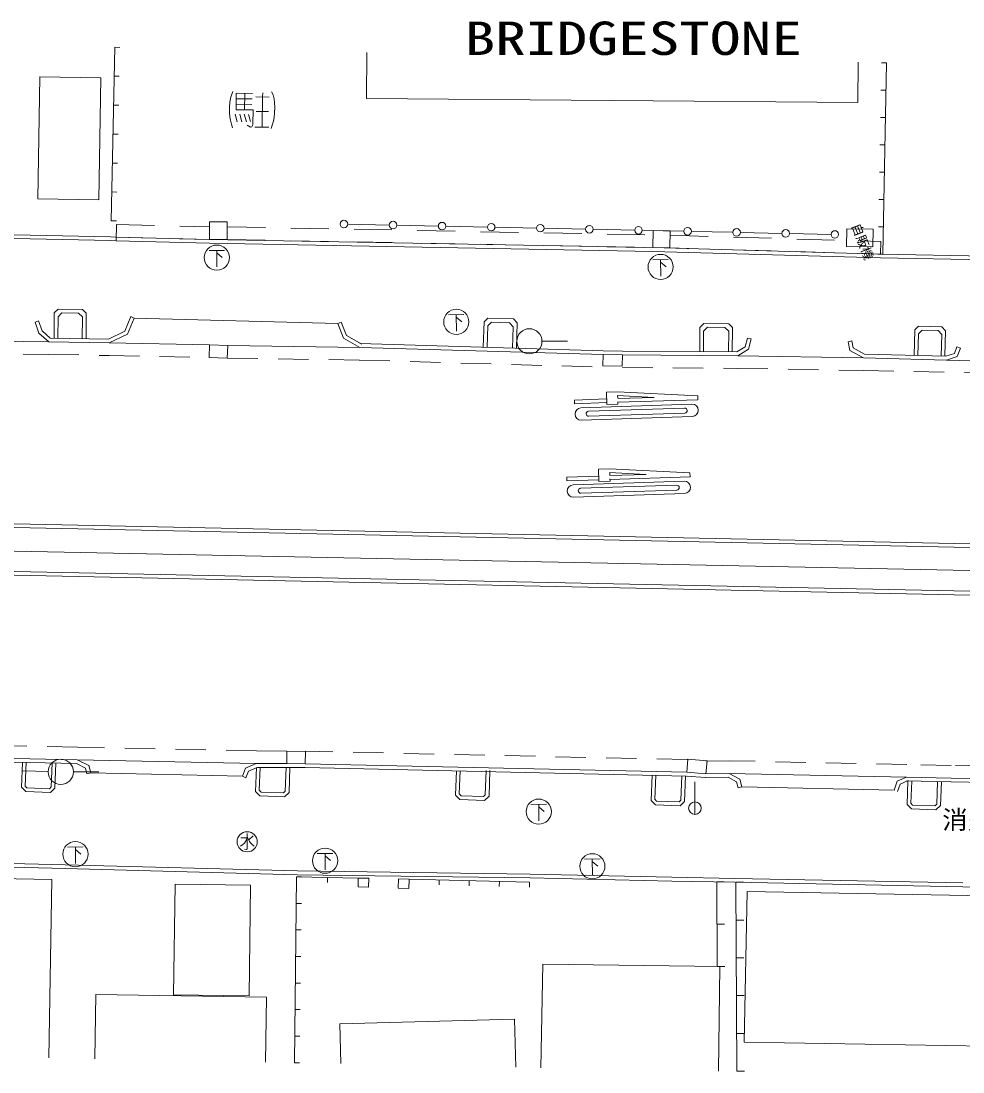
# Model space of a CAD drawing. Units: millimetres, scale not verified. Extents: x 40000 to 680000, y 20000 to 380000.
# Drawn here: x 512776 to 550002, y 262774 to 304330 of the extents above; entities that cross this region are included whole.
import ezdxf
from ezdxf.enums import TextEntityAlignment as Align

# ---------------------------------------------------------------- set-up
doc = ezdxf.new("R2010")
doc.units = ezdxf.units.MM
doc.header["$LTSCALE"] = 1000
for name, pattern in [('USER1', [3, 2.25, -0.75]), ('USER2', [2, 1.2, -0.8]), ('USER4', [2.5, 1.5, -1])]:
    doc.linetypes.add(name, pattern=pattern)
doc.layers.add('S-BGD', color=1, linetype='Continuous', lineweight=13)
doc.layers.add('S-BMK', color=2, linetype='Continuous', lineweight=13)
doc.styles.add('ＭＳ ゴシック', font='')
doc.styles.get('ＭＳ ゴシック').set_extended_font_data('MS Gothic')

# ---------------------------------------------------------------- blocks, each defined once
blk = doc.blocks.new('BUHIN6')
at = {"layer": 'S-BGD'}
blk.add_line((255, -216), (85, -53), dxfattribs=at)
for points in [[(320, 37), (-274, -32), (-294, -20), (-308, -3), (-303, 76)], [(127, 260), (155, 18), (70, 40), (3, 65), (-64, 103), (-129, 160), (-201, 238)], [(211, 24), (17, -95), (-32, -137), (-97, -221), (-139, -292)]]:
    blk.add_lwpolyline(points, dxfattribs=at)
blk.add_circle((0, 0), 398, dxfattribs=at)
blk = doc.blocks.new('BUHIN19')
at = {"layer": 'S-BGD'}
blk.add_circle((0, 0), 498, dxfattribs=at)
blk = doc.blocks.new('BUHIN86')
at = {"layer": 'S-BGD'}
blk.add_circle((0, 0), 149, dxfattribs=at)
blk = doc.blocks.new('BUHIN106')
at = {"layer": 'S-BGD'}
blk.add_line((0, 0), (17, -199), dxfattribs=at)
blk = doc.blocks.new('BUHIN107')
at = {"layer": 'S-BGD'}
blk.add_line((0, 0), (-17, 199), dxfattribs=at)
blk = doc.blocks.new('BUHIN109')
at = {"layer": 'S-BGD'}
blk.add_line((0, 0), (19, -199), dxfattribs=at)
blk = doc.blocks.new('BUHIN110')
at = {"layer": 'S-BGD'}
blk.add_line((0, 0), (-199, -17), dxfattribs=at)
blk = doc.blocks.new('BUHIN111')
at = {"layer": 'S-BGD'}
blk.add_line((0, 0), (-199, -16), dxfattribs=at)
blk = doc.blocks.new('BUHIN116')
at = {"layer": 'S-BGD'}
blk.add_line((0, 0), (33, -298), dxfattribs=at)
blk = doc.blocks.new('BUHIN148')
at = {"layer": 'S-BGD'}
for p, q in [((283, 33), (-363, -42)), ((186, 22), (25, -214)), ((248, 336), (318, -270))]:
    blk.add_line(p, q, dxfattribs=at)
blk.add_circle((0, 0), 498, dxfattribs=at)

msp = doc.modelspace()

# ---------------------------------------------------------------- linework, layer by layer
at = {"layer": 'S-BGD'}
for p, q in [((516343, 296428), (516484, 303290)), ((526445, 303090), (526431, 301260)), ((545844, 301105), (545857, 302699)), ((546977, 302677), (546838, 295112)), ((513520, 302123), (513434, 297301)), ((515932, 302080), (513520, 302123)), ((515846, 297258), (515932, 302080)), ((521615, 301465), (521607, 300817)), ((522050, 301329), (522581, 301323)), ((522310, 300138), (522325, 301321)), ((522327, 301488), (522325, 301326)), ((521280, 301257), (521910, 301250)), ((521902, 301029), (521282, 301037)), ((526431, 301260), (545844, 301105)), ((521245, 300646), (521323, 300339)), ((521498, 300346), (521425, 300644)), ((521601, 300641), (521683, 300343)), ((521840, 300351), (521763, 300639)), ((522556, 300751), (522066, 300757)), ((522022, 300137), (522567, 300130)), ((513434, 297301), (515846, 297258)), ((520928, 296392), (520228, 296391)), ((520228, 296391), (520229, 295691)), ((520929, 295692), (520928, 296392)), ((525688, 296299), (527328, 296264)), ((502714, 295928), (516314, 295649)), ((502717, 296078), (516317, 295799)), ((527628, 296258), (529268, 296223)), ((529568, 296217), (531208, 296182)), ((531508, 296176), (533148, 296141)), ((533448, 296134), (535088, 296099)), ((535388, 296093), (537028, 296058)), ((537328, 296052), (538968, 296017)), ((537762, 296052), (537747, 295371)), ((538432, 296037), (537762, 296052)), ((538417, 295356), (538432, 296037)), ((539268, 296011), (540909, 295976)), ((541208, 295969), (542849, 295934)), ((543148, 295928), (544789, 295893)), ((545407, 296107), (545398, 295414)), ((546455, 296094), (545407, 296107)), ((546446, 295401), (546455, 296094)), ((516309, 295649), (516531, 295637)), ((516317, 295799), (516537, 295787)), ((516531, 295637), (520225, 295541)), ((516537, 295787), (520229, 295691)), ((520226, 295541), (537745, 295221)), ((520229, 295691), (520929, 295692)), ((520229, 295691), (537747, 295371)), ((537743, 295221), (546740, 294963)), ((537747, 295371), (538417, 295356)), ((537747, 295371), (546745, 295113)), ((545398, 295414), (546446, 295401)), ((546745, 295113), (563801, 294789)), ((546742, 294963), (563798, 294639)), ((514090, 292787), (514082, 291792)), ((514241, 292936), (514090, 292787)), ((514232, 291789), (514239, 292636)), ((514390, 292785), (514239, 292636)), ((514241, 292936), (515205, 292928)), ((514390, 292785), (515054, 292779)), ((515203, 292628), (515054, 292779)), ((515203, 292628), (515196, 291772)), ((515354, 292777), (515205, 292928)), ((515354, 292777), (515346, 291769)), ((516873, 292061), (517115, 292642)), ((516990, 291950), (517254, 292585)), ((517254, 292585), (517115, 292642)), ((517254, 292585), (525293, 292367)), ((531228, 292577), (531073, 292431)), ((532238, 292548), (531228, 292577)), ((513472, 292470), (513330, 292421)), ((513330, 292421), (513478, 291993)), ((513472, 292470), (513607, 292079)), ((525433, 292421), (525293, 292367)), ((525293, 292367), (525519, 291787)), ((525433, 292421), (525639, 291892)), ((531044, 291431), (531073, 292431)), ((531194, 291427), (531219, 292272)), ((531373, 292417), (531219, 292272)), ((531373, 292417), (532084, 292397)), ((532229, 292242), (532084, 292397)), ((532205, 291397), (532229, 292242)), ((532384, 292393), (532238, 292548)), ((532355, 291393), (532384, 292393)), ((539598, 291254), (539605, 292215)), ((539756, 292364), (539605, 292215)), ((539905, 292220), (539754, 292071)), ((540745, 292356), (539756, 292364)), ((539905, 292220), (540594, 292214)), ((540594, 292214), (540743, 292063)), ((540745, 292356), (540894, 292205)), ((540887, 291245), (540894, 292205)), ((548249, 292261), (548095, 292115)), ((549171, 292237), (548249, 292261)), ((549317, 292083), (549171, 292237)), ((508875, 291721), (513869, 291646)), ((513478, 291993), (513869, 291646)), ((513607, 292079), (513928, 291795)), ((513928, 291795), (516230, 291753)), ((516230, 291753), (516873, 292061)), ((516263, 291602), (516990, 291950)), ((525519, 291787), (526167, 291423)), ((525639, 291892), (526241, 291553)), ((539748, 291253), (539754, 292071)), ((540737, 291246), (540743, 292063)), ((541399, 291449), (541480, 291792)), ((541626, 291758), (541480, 291792)), ((541531, 291353), (541626, 291758)), ((548069, 291109), (548095, 292115)), ((548069, 291119), (548095, 292115)), ((548219, 291105), (548241, 291964)), ((548395, 292110), (548241, 291964)), ((549018, 292093), (548395, 292110)), ((549164, 291939), (549018, 292093)), ((549141, 291081), (549164, 291939)), ((549291, 291077), (549317, 292083)), ((549291, 291087), (549317, 292083)), ((513869, 291646), (516263, 291602)), ((516263, 291602), (520229, 291528)), ((520208, 291030), (520229, 291528)), ((520229, 291528), (520948, 291497)), ((520948, 291497), (520927, 290999)), ((520948, 291497), (526167, 291423)), ((526167, 291423), (535780, 291144)), ((526171, 291572), (535783, 291294)), ((533367, 291665), (534367, 291665)), ((541061, 291244), (541399, 291449)), ((541102, 291093), (541531, 291353)), ((545605, 291681), (545459, 291649)), ((545459, 291649), (545533, 291301)), ((545605, 291681), (545665, 291401)), ((545665, 291401), (546115, 291161)), ((549760, 291442), (549664, 291187)), ((549900, 291390), (549760, 291442)), ((549900, 291390), (549779, 291067)), ((520927, 290999), (520208, 291030)), ((535770, 290694), (535780, 291144)), ((535780, 291144), (536545, 291126)), ((535780, 291144), (536545, 291126)), ((535783, 291294), (536548, 291276)), ((536545, 291126), (536535, 290677)), ((541102, 291093), (536545, 291126)), ((541061, 291244), (536546, 291276)), ((541102, 291093), (546076, 291012)), ((545533, 291301), (546076, 291012)), ((546076, 291012), (549349, 290925)), ((546115, 291161), (549327, 291076)), ((549327, 291076), (549664, 291187)), ((549349, 290925), (549779, 291067)), ((549349, 290925), (556357, 290746)), ((536535, 290677), (535770, 290694)), ((535909, 289653), (536348, 289667)), ((535909, 289653), (535925, 289166)), ((536348, 289667), (539524, 289504)), ((534652, 289343), (535918, 289385)), ((534656, 289197), (534652, 289343)), ((535923, 289239), (534656, 289197)), ((537793, 289447), (536342, 289521)), ((536353, 289521), (536356, 289424)), ((536357, 289399), (537793, 289447)), ((536361, 289277), (536364, 289180)), ((539528, 289357), (536362, 289253)), ((539524, 289504), (539528, 289357)), ((534906, 289034), (539290, 289179)), ((539003, 289023), (535203, 288898)), ((535209, 288703), (539009, 288828)), ((535925, 289166), (536364, 289180)), ((534922, 288547), (539306, 288692)), ((534341, 286297), (535607, 286339)), ((535599, 286607), (536037, 286621)), ((535599, 286607), (535615, 286120)), ((537482, 286401), (536031, 286475)), ((536037, 286621), (539213, 286458)), ((536042, 286475), (536045, 286378)), ((536046, 286353), (537482, 286401)), ((539213, 286458), (539218, 286311)), ((534346, 286151), (534341, 286297)), ((535612, 286193), (534346, 286151)), ((534595, 285988), (538980, 286133)), ((538692, 285977), (534892, 285852)), ((535615, 286120), (536053, 286134)), ((536050, 286231), (536053, 286134)), ((539218, 286311), (536051, 286207)), ((534611, 285501), (538996, 285646)), ((534898, 285657), (538699, 285782)), ((568257, 283130), (507832, 284400)), ((568260, 283280), (507835, 284550)), ((507852, 282663), (568223, 281409)), ((507849, 282513), (568219, 281259)), ((514964, 274969), (508223, 275120)), ((515000, 275118), (508226, 275270)), ((515000, 275118), (522074, 274967)), ((515458, 274895), (515000, 275118)), ((523280, 274965), (523285, 275458)), ((523285, 275458), (524012, 275450)), ((524012, 275450), (524007, 274958)), ((539090, 274625), (539132, 275139)), ((539132, 275139), (539886, 275077)), ((512794, 274036), (512829, 275017)), ((512979, 275013), (512942, 274079)), ((513970, 274043), (514003, 274990)), ((514153, 274987), (514118, 273994)), ((515329, 274791), (514964, 274969)), ((515383, 274568), (515329, 274791)), ((515529, 274603), (515458, 274895)), ((521651, 274784), (521524, 274464)), ((522074, 274967), (521651, 274784)), ((522104, 274817), (521767, 274671)), ((522044, 273869), (522078, 274817)), ((523280, 274965), (522074, 274967)), ((523280, 274815), (522104, 274817)), ((522228, 274816), (522192, 273912)), ((523220, 273876), (523253, 274815)), ((524007, 274958), (523280, 274965)), ((524007, 274958), (523280, 274965)), ((524005, 274808), (523280, 274815)), ((523403, 274815), (523368, 273827)), ((539082, 274475), (524003, 274808)), ((539090, 274625), (524007, 274958)), ((529949, 273723), (529983, 274685)), ((530133, 274687), (530096, 273766)), ((531124, 273730), (531159, 274694)), ((531309, 274696), (531273, 273681)), ((539886, 275077), (539843, 274563)), ((513847, 274654), (512848, 274681)), ((514847, 274641), (515847, 274640)), ((515529, 274603), (515383, 274568)), ((515529, 274603), (521524, 274464)), ((521524, 274464), (521663, 274409)), ((521767, 274671), (521663, 274409)), ((537680, 273514), (537715, 274506)), ((537865, 274502), (537827, 273557)), ((538855, 273521), (538889, 274480)), ((539003, 273472), (539039, 274476)), ((539831, 274413), (539082, 274475)), ((539843, 274563), (539090, 274625)), ((539843, 274563), (539090, 274625)), ((540761, 274580), (539843, 274563)), ((540725, 274429), (539846, 274413)), ((541056, 274253), (540725, 274429)), ((547776, 274432), (540761, 274580)), ((541186, 274354), (540761, 274580)), ((541262, 274052), (541186, 274354)), ((547406, 274269), (547277, 273920)), ((547776, 274432), (547406, 274269)), ((547836, 274295), (547524, 274158)), ((549528, 274240), (547773, 274282)), ((549532, 274390), (547776, 274432)), ((547794, 273356), (547827, 274281)), ((547977, 274277), (547942, 273399)), ((549532, 274390), (554896, 274319)), ((512963, 273858), (512794, 274036)), ((512942, 274079), (513011, 274007)), ((513935, 273824), (512963, 273858)), ((513011, 274007), (513896, 273975)), ((513896, 273975), (513970, 274043)), ((514118, 273994), (513935, 273824)), ((522213, 273691), (522044, 273869)), ((522192, 273912), (522260, 273839)), ((523146, 273808), (523220, 273876)), ((539410, 272955), (539411, 274252)), ((541117, 274015), (541056, 274253)), ((541262, 274052), (541117, 274015)), ((541262, 274052), (547277, 273920)), ((547524, 274158), (547418, 273868)), ((548970, 273363), (549001, 274252)), ((549151, 274249), (549118, 273314)), ((549530, 274240), (554894, 274169)), ((523185, 273656), (522213, 273691)), ((522260, 273839), (523146, 273808)), ((523368, 273827), (523185, 273656)), ((530118, 273545), (529949, 273723)), ((530096, 273766), (530165, 273694)), ((531090, 273511), (530118, 273545)), ((530165, 273694), (531051, 273662)), ((531051, 273662), (531124, 273730)), ((531273, 273681), (531090, 273511)), ((537848, 273336), (537680, 273514)), ((537827, 273557), (537896, 273484)), ((537896, 273484), (538782, 273453)), ((538782, 273453), (538855, 273521)), ((539003, 273472), (538820, 273301)), ((538820, 273301), (537848, 273336)), ((547963, 273178), (547794, 273356)), ((547942, 273399), (548011, 273327)), ((548935, 273144), (547963, 273178)), ((548011, 273327), (548896, 273295)), ((548896, 273295), (548970, 273363)), ((549118, 273314), (548935, 273144)), ((502113, 271115), (514518, 270820)), ((502116, 271265), (514522, 270970)), ((514522, 270970), (523699, 270721)), ((501067, 270612), (513991, 270388)), ((514518, 270820), (523695, 270571)), ((523695, 270571), (532901, 270451)), ((523697, 270721), (532903, 270601)), ((532904, 270601), (538501, 270473)), ((513991, 270388), (513869, 263335)), ((518806, 265823), (518863, 270206)), ((518863, 270206), (521845, 270167)), ((521845, 270167), (521787, 265783)), ((523588, 263139), (523666, 270492)), ((523666, 270492), (526106, 270439)), ((526106, 270439), (526098, 270094)), ((526515, 270431), (526106, 270439)), ((526507, 270086), (526515, 270431)), ((527690, 270412), (527675, 270044)), ((528114, 270395), (527690, 270412)), ((528100, 270027), (528114, 270395)), ((528114, 270395), (532871, 270285)), ((532901, 270451), (538498, 270323)), ((538498, 270323), (540980, 270274)), ((538501, 270473), (540983, 270424)), ((540285, 266943), (540269, 270287)), ((540980, 270274), (549998, 270098)), ((540983, 270424), (550001, 270248)), ((541064, 262805), (541029, 270273)), ((526098, 270094), (526507, 270086)), ((527675, 270044), (528100, 270027)), ((541361, 263959), (541467, 269911)), ((541467, 269911), (551392, 269734)), ((549998, 270098), (551804, 270041)), ((533320, 262943), (533399, 267039)), ((533399, 267039), (540392, 266944)), ((540392, 266944), (540335, 262802)), ((515694, 263298), (515735, 265842)), ((515735, 265842), (522473, 265735)), ((521787, 265783), (518806, 265823)), ((522473, 265735), (522432, 263163)), ((525370, 264680), (532277, 264864)), ((532277, 264864), (532328, 262963)), ((525412, 263103), (525370, 264680)), ((551286, 263782), (541361, 263959))]:
    msp.add_line(p, q, dxfattribs=at)
at = {"layer": 'S-BGD', "linetype": 'USER1'}
for p, q in [((516550, 296287), (516531, 295637)), ((546759, 295613), (546745, 295113))]:
    msp.add_line(p, q, dxfattribs=at)
at = {"layer": 'S-BGD', "linetype": 'USER4'}
for p, q in [((516550, 296287), (520242, 296191)), ((520938, 296191), (537757, 295870)), ((516537, 295787), (520229, 295691)), ((520929, 295692), (537747, 295371)), ((538432, 295856), (546759, 295613)), ((538417, 295356), (546745, 295113))]:
    msp.add_line(p, q, dxfattribs=at)
at = {"layer": 'S-BGD', "linetype": 'USER2'}
for p, q in [((508865, 291221), (513861, 291146)), ((513861, 291146), (516254, 291102)), ((516254, 291102), (520220, 291028)), ((520941, 290997), (526156, 290923)), ((526156, 290923), (535765, 290644)), ((536541, 290626), (541096, 290593)), ((541096, 290593), (546066, 290512)), ((546066, 290512), (551269, 290401)), ((515011, 275618), (508237, 275769)), ((522079, 275467), (515011, 275618)), ((523280, 275465), (522079, 275467)), ((539101, 275125), (524018, 275458)), ((540762, 275080), (539834, 275063)), ((547787, 274932), (540762, 275080)), ((549541, 274889), (547787, 274932)), ((554903, 274819), (549541, 274889))]:
    msp.add_line(p, q, dxfattribs=at)
at = {"layer": 'S-BGD'}
for points in [[(521153, 301547), (521092, 301395), (521055, 301274), (521026, 301112), (521015, 300937), (521012, 300712), (521028, 300545), (521049, 300410), (521092, 300252), (521135, 300103)], [(521930, 301466), (521282, 301473), (521274, 300821), (521949, 300813), (521943, 300255), (521924, 300192), (521896, 300152), (521851, 300139), (521713, 300217)], [(522674, 301529), (522735, 301415), (522778, 301257), (522794, 301100), (522801, 300919), (522799, 300694), (522783, 300519), (522750, 300376), (522708, 300246), (522656, 300084)]]:
    msp.add_lwpolyline(points, dxfattribs=at)
msp.add_circle((539410, 273205), 250, dxfattribs=at)
for centre, radius, start, end in [((534914, 288791), 244, 91.8867, 271.8867), ((535206, 288800), 97.5, 91.8867, 271.8867), ((539006, 288926), 97.5, 271.8867, 91.8867), ((539298, 288935), 244, 271.8867, 91.8867), ((534603, 285745), 244, 91.8867, 271.8867), ((538695, 285879), 97.5, 271.8867, 91.8867), ((538988, 285889), 244, 271.8867, 91.8867), ((534895, 285754), 97.5, 91.8867, 271.8867)]:
    msp.add_arc(centre, radius, start, end, dxfattribs=at)
at = {"layer": 'S-BMK'}
msp.add_line((469009, 284242), (567489, 282260), dxfattribs=at)

# ---------------------------------------------------------------- block references
at = {"rotation": 84.0093}
for name, p in [('BUHIN106', (516484, 303290)), ('BUHIN107', (546977, 302677)), ('BUHIN106', (516461, 302147)), ('BUHIN107', (546957, 301596)), ('BUHIN106', (516437, 301003)), ('BUHIN107', (546937, 300515)), ('BUHIN106', (516414, 299859)), ('BUHIN107', (546917, 299434)), ('BUHIN106', (516390, 298715)), ('BUHIN107', (546898, 298354)), ('BUHIN106', (516367, 297572)), ('BUHIN107', (546878, 297273)), ('BUHIN106', (516343, 296428)), ('BUHIN86', (525538, 296302)), ('BUHIN86', (527478, 296261)), ('BUHIN86', (529418, 296220)), ('BUHIN86', (531358, 296179)), ('BUHIN86', (533298, 296138)), ('BUHIN86', (535238, 296096)), ('BUHIN86', (537178, 296055)), ('BUHIN86', (539118, 296014)), ('BUHIN86', (541058, 295973)), ('BUHIN86', (542999, 295931)), ('BUHIN86', (544939, 295890)), ('BUHIN107', (546858, 296192)), ('BUHIN148', (520516, 294974)), ('BUHIN148', (538053, 294606)), ('BUHIN107', (546838, 295112)), ('BUHIN148', (529978, 292433)), ('BUHIN19', (532867, 291665)), ('BUHIN19', (514347, 274641)), ('BUHIN148', (533237, 273069)), ('BUHIN6', (521714, 271878)), ('BUHIN148', (514926, 271388)), ('BUHIN148', (524793, 271128)), ('BUHIN148', (535356, 270908)), ('BUHIN110', (523666, 270492)), ('BUHIN109', (523666, 270492)), ('BUHIN110', (524886, 270465)), ('BUHIN110', (526106, 270439)), ('BUHIN111', (528114, 270395)), ('BUHIN111', (529303, 270368)), ('BUHIN111', (530492, 270340)), ('BUHIN111', (531682, 270313)), ('BUHIN111', (532871, 270285)), ('BUHIN116', (540269, 270287)), ('BUHIN116', (541029, 270273)), ('BUHIN109', (523655, 269441)), ('BUHIN116', (540277, 268615)), ('BUHIN116', (541036, 268779)), ('BUHIN109', (523644, 268391)), ('BUHIN109', (523633, 267341)), ('BUHIN116', (541043, 267286)), ('BUHIN116', (540285, 266943)), ('BUHIN109', (523621, 266290)), ('BUHIN116', (541050, 265792)), ('BUHIN109', (523610, 265240)), ('BUHIN116', (541057, 264299)), ('BUHIN109', (523599, 264190)), ('BUHIN109', (523588, 263139)), ('BUHIN116', (541064, 262805))]:
    msp.add_blockref(name, p, dxfattribs=at)

# ---------------------------------------------------------------- texts
at = {"layer": 'S-BGD', "style": 'ＭＳ ゴシック', "width": 1.35}
msp.add_text('BRIDGESTONE', height=1320, dxfattribs=at).set_placement((530302, 302592), align=Align.BOTTOM_LEFT)
at = {"layer": 'S-BGD', "style": 'ＭＳ ゴシック'}
msp.add_text('自販機', height=366.6, rotation=291.3, dxfattribs=at).set_placement((545488, 296204), align=Align.BOTTOM_LEFT)
msp.add_text('消火栓', height=733.1, dxfattribs=at).set_placement((549186, 272162), align=Align.BOTTOM_LEFT)

doc.saveas('drawing.dxf')
